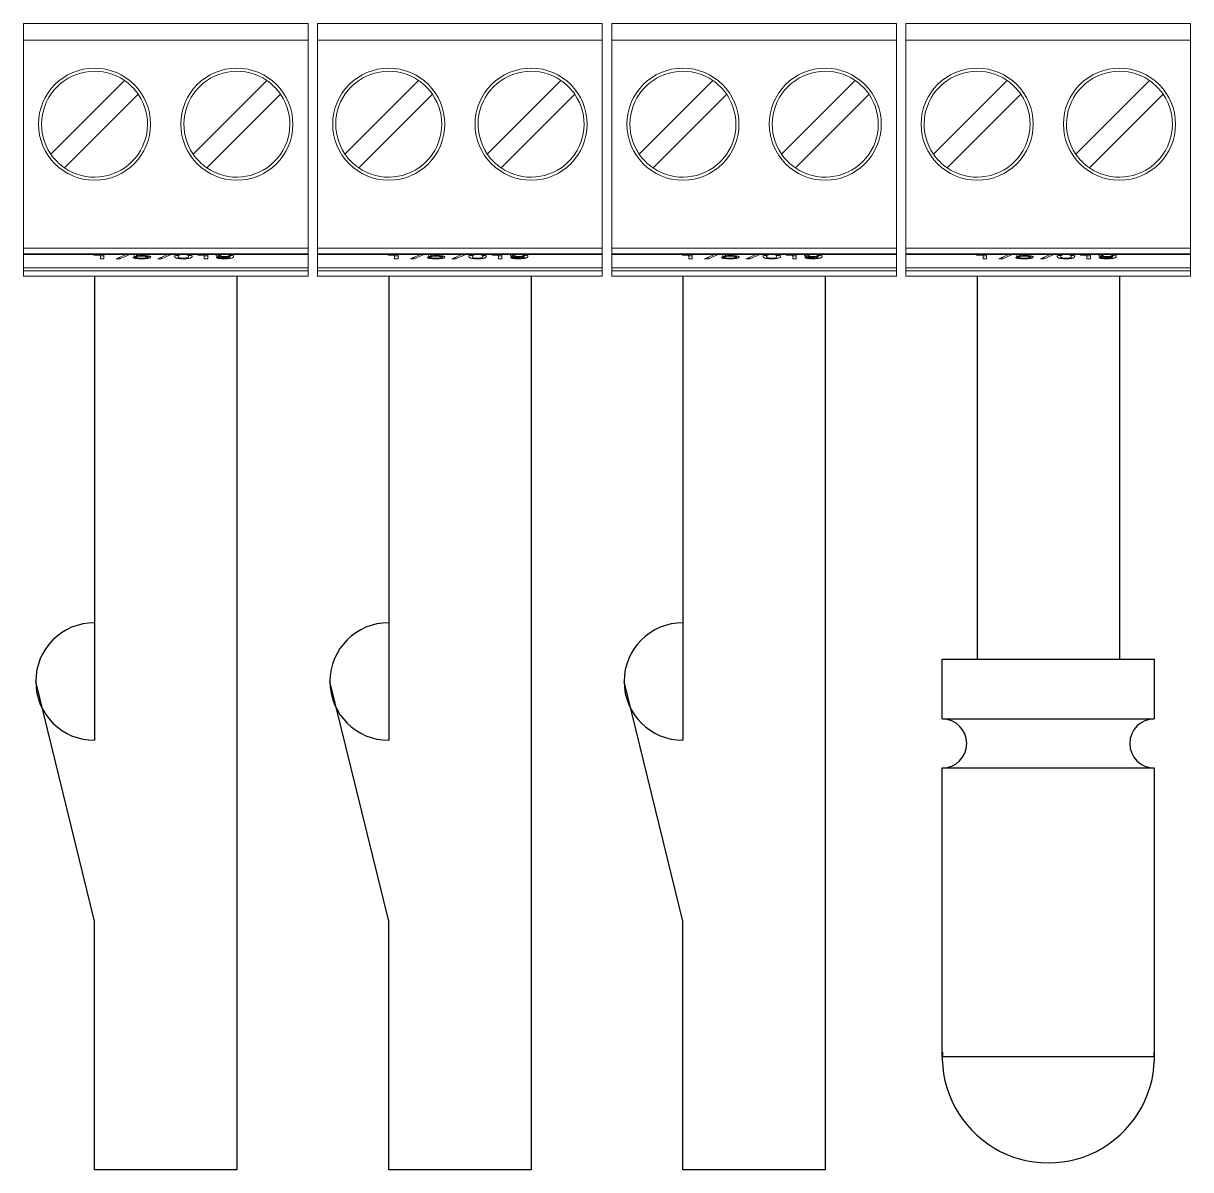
# Model space of a CAD drawing. Header units: millimetres. Extents: x -118 to 1430, y 370 to 641.
# Drawn here: x -2.14 to 39.52, y 422.08 to 463 of the extents above; entities that cross this region are included whole.
import ezdxf

# ---------------------------------------------------------------- set-up
doc = ezdxf.new("R2010")
doc.units = ezdxf.units.MM
doc.layers.add('TANGENT EDGES', color=7, linetype='Continuous', lineweight=0)
doc.layers.add('VISIBLE', color=7, linetype='Continuous', lineweight=0)

msp = doc.modelspace()

# ---------------------------------------------------------------- linework, layer by layer
for p, q in [((0.399, 453.97), (0.399, 437.406)), ((5.479, 453.97), (5.479, 422.078)), ((10.899, 453.97), (10.899, 437.406)), ((15.979, 453.97), (15.979, 422.078)), ((21.399, 453.97), (21.399, 437.406)), ((26.479, 453.97), (26.479, 422.078)), ((31.899, 453.97), (31.899, 440.305)), ((36.979, 453.97), (36.979, 440.305)), ((30.656, 438.167), (30.656, 440.305)), ((30.656, 440.305), (38.221, 440.305)), ((38.221, 440.305), (38.221, 438.167)), ((0.399, 430.951), (-1.7, 439.505)), ((10.899, 430.951), (8.8, 439.505)), ((21.399, 430.951), (19.3, 439.505)), ((30.656, 438.167), (38.221, 438.167)), ((30.656, 426.106), (30.656, 436.418)), ((30.656, 436.418), (38.221, 436.418)), ((38.221, 436.418), (38.221, 426.106)), ((0.399, 422.078), (0.399, 430.951)), ((10.899, 422.078), (10.899, 430.951)), ((21.399, 422.078), (21.399, 430.951)), ((38.221, 426.106), (30.656, 426.106)), ((5.479, 422.078), (0.399, 422.078)), ((15.979, 422.078), (10.899, 422.078)), ((26.479, 422.078), (21.399, 422.078))]:
    msp.add_line(p, q)
for centre, radius, start, end in [((0.399, 439.505), 2.099, 90, 270), ((10.899, 439.505), 2.099, 90, 270), ((21.399, 439.505), 2.099, 90, 270), ((30.656, 437.292), 0.874, 270, 90), ((38.221, 437.292), 0.874, 90, 270), ((34.439, 426.106), 3.786, 177.4562, 2.5438)]:
    msp.add_arc(centre, radius, start, end)
at = {"layer": 'TANGENT EDGES'}
for p, q in [((8.019, 462.4), (-2.141, 462.4)), ((18.519, 462.4), (8.359, 462.4)), ((29.019, 462.4), (18.859, 462.4)), ((39.519, 462.4), (29.359, 462.4)), ((-2.141, 454.974), (8.019, 454.974)), ((8.359, 454.974), (18.519, 454.974)), ((18.859, 454.974), (29.019, 454.974)), ((29.359, 454.974), (39.519, 454.974)), ((8.019, 454.774), (-2.141, 454.774)), ((1.871, 454.608), (1.871, 454.643)), ((2.075, 454.691), (2.075, 454.709)), ((2.078, 454.596), (2.078, 454.613)), ((2.221, 454.681), (2.221, 454.705)), ((2.315, 454.613), (2.315, 454.695)), ((3.433, 454.736), (3.433, 454.75)), ((3.57, 454.596), (3.57, 454.613)), ((3.707, 454.736), (3.707, 454.75)), ((4.821, 454.673), (4.821, 454.75)), ((4.845, 454.607), (4.845, 454.637)), ((4.913, 454.74), (4.913, 454.75)), ((5.022, 454.657), (5.022, 454.674)), ((5.026, 454.596), (5.026, 454.613)), ((5.184, 454.736), (5.184, 454.75)), ((18.519, 454.774), (8.359, 454.774)), ((12.371, 454.608), (12.371, 454.643)), ((12.575, 454.691), (12.575, 454.709)), ((12.578, 454.596), (12.578, 454.613)), ((12.721, 454.681), (12.721, 454.705)), ((12.815, 454.613), (12.815, 454.695)), ((13.933, 454.736), (13.933, 454.75)), ((14.07, 454.596), (14.07, 454.613)), ((14.207, 454.736), (14.207, 454.75)), ((15.321, 454.673), (15.321, 454.75)), ((15.345, 454.607), (15.345, 454.637)), ((15.413, 454.74), (15.413, 454.75)), ((15.522, 454.657), (15.522, 454.674)), ((15.526, 454.596), (15.526, 454.613)), ((15.684, 454.736), (15.684, 454.75)), ((29.019, 454.774), (18.859, 454.774)), ((22.871, 454.608), (22.871, 454.643)), ((23.075, 454.691), (23.075, 454.709)), ((23.078, 454.596), (23.078, 454.613)), ((23.221, 454.681), (23.221, 454.705)), ((23.315, 454.613), (23.315, 454.695)), ((24.433, 454.736), (24.433, 454.75)), ((24.57, 454.596), (24.57, 454.613)), ((24.707, 454.736), (24.707, 454.75)), ((25.821, 454.673), (25.821, 454.75)), ((25.845, 454.607), (25.845, 454.637)), ((25.913, 454.74), (25.913, 454.75)), ((26.022, 454.657), (26.022, 454.674)), ((26.026, 454.596), (26.026, 454.613)), ((26.184, 454.736), (26.184, 454.75)), ((39.519, 454.774), (29.359, 454.774)), ((33.371, 454.608), (33.371, 454.643)), ((33.575, 454.691), (33.575, 454.709)), ((33.578, 454.596), (33.578, 454.613)), ((33.721, 454.681), (33.721, 454.705)), ((33.815, 454.613), (33.815, 454.695)), ((34.933, 454.736), (34.933, 454.75)), ((35.07, 454.596), (35.07, 454.613)), ((35.207, 454.736), (35.207, 454.75)), ((36.321, 454.673), (36.321, 454.75)), ((36.345, 454.607), (36.345, 454.637)), ((36.413, 454.74), (36.413, 454.75)), ((36.522, 454.657), (36.522, 454.674)), ((36.526, 454.596), (36.526, 454.613)), ((36.684, 454.736), (36.684, 454.75)), ((8.019, 454.17), (-2.141, 454.17)), ((18.519, 454.17), (8.359, 454.17)), ((29.019, 454.17), (18.859, 454.17)), ((39.519, 454.17), (29.359, 454.17))]:
    msp.add_line(p, q, dxfattribs=at)
at = {"layer": 'VISIBLE'}
for p, q in [((-2.141, 463), (8.019, 463)), ((-2.141, 463), (-2.141, 462.4)), ((8.019, 463), (8.019, 462.4)), ((8.359, 463), (18.519, 463)), ((8.359, 463), (8.359, 462.4)), ((18.519, 463), (18.519, 462.4)), ((18.859, 463), (29.019, 463)), ((18.859, 463), (18.859, 462.4)), ((29.019, 463), (29.019, 462.4)), ((29.359, 463), (39.519, 463)), ((29.359, 463), (29.359, 462.4)), ((39.519, 463), (39.519, 462.4)), ((-2.141, 454.974), (-2.141, 462.4)), ((8.019, 454.974), (8.019, 462.4)), ((8.359, 454.974), (8.359, 462.4)), ((18.519, 454.974), (18.519, 462.4)), ((18.859, 454.974), (18.859, 462.4)), ((29.019, 454.974), (29.019, 462.4)), ((29.359, 454.974), (29.359, 462.4)), ((39.519, 454.974), (39.519, 462.4)), ((-1.163, 458.333), (1.466, 460.962)), ((6.546, 460.962), (3.917, 458.333)), ((9.337, 458.333), (11.966, 460.962)), ((17.046, 460.962), (14.417, 458.333)), ((19.837, 458.333), (22.466, 460.962)), ((27.546, 460.962), (24.917, 458.333)), ((30.337, 458.333), (32.966, 460.962)), ((38.046, 460.962), (35.417, 458.333)), ((1.961, 460.467), (-0.668, 457.838)), ((4.412, 457.838), (7.041, 460.467)), ((12.461, 460.467), (9.832, 457.838)), ((14.912, 457.838), (17.541, 460.467)), ((22.961, 460.467), (20.332, 457.838)), ((25.412, 457.838), (28.041, 460.467)), ((33.461, 460.467), (30.832, 457.838)), ((35.912, 457.838), (38.541, 460.467)), ((-2.141, 454.774), (-2.141, 454.974)), ((8.019, 454.774), (8.019, 454.974)), ((8.359, 454.774), (8.359, 454.974)), ((18.519, 454.774), (18.519, 454.974)), ((18.859, 454.774), (18.859, 454.974)), ((29.019, 454.774), (29.019, 454.974)), ((29.359, 454.774), (29.359, 454.974)), ((39.519, 454.774), (39.519, 454.974)), ((-2.141, 454.774), (-2.141, 454.75)), ((-2.141, 454.75), (8.019, 454.75)), ((-2.141, 454.27), (-2.141, 454.75)), ((0.38, 454.721), (0.38, 454.738)), ((0.61, 454.729), (0.61, 454.75)), ((0.61, 454.599), (0.61, 454.729)), ((0.61, 454.698), (0.732, 454.698)), ((0.732, 454.599), (0.61, 454.599)), ((0.732, 454.75), (0.732, 454.599)), ((1.038, 454.745), (1.038, 454.75)), ((1.527, 454.745), (1.038, 454.745)), ((1.171, 454.599), (1.527, 454.745)), ((1.308, 454.599), (1.171, 454.599)), ((1.656, 454.75), (1.308, 454.599)), ((1.308, 454.599), (1.308, 454.655)), ((1.527, 454.745), (1.527, 454.75)), ((1.656, 454.75), (1.656, 454.75)), ((1.772, 454.643), (1.899, 454.643)), ((1.806, 454.677), (1.84, 454.75)), ((1.903, 454.677), (1.806, 454.677)), ((1.903, 454.677), (1.903, 454.75)), ((1.93, 454.699), (1.93, 454.75)), ((1.951, 454.745), (1.93, 454.699)), ((1.951, 454.745), (1.951, 454.75)), ((2.358, 454.745), (1.951, 454.745)), ((2.277, 454.653), (2.277, 454.7)), ((2.358, 454.75), (2.358, 454.745)), ((2.521, 454.745), (2.521, 454.75)), ((3.01, 454.745), (2.521, 454.745)), ((2.655, 454.599), (3.01, 454.745)), ((2.792, 454.599), (2.655, 454.599)), ((3.139, 454.75), (2.792, 454.599)), ((2.792, 454.599), (2.792, 454.655)), ((3.01, 454.745), (3.01, 454.75)), ((3.139, 454.75), (3.139, 454.75)), ((3.386, 454.682), (3.386, 454.75)), ((3.754, 454.682), (3.754, 454.75)), ((4.089, 454.721), (4.089, 454.738)), ((4.318, 454.729), (4.318, 454.75)), ((4.318, 454.599), (4.318, 454.729)), ((4.318, 454.698), (4.441, 454.698)), ((4.441, 454.599), (4.318, 454.599)), ((4.441, 454.75), (4.441, 454.599)), ((4.755, 454.637), (4.881, 454.637)), ((4.865, 454.712), (4.865, 454.75)), ((5.239, 454.675), (5.239, 454.692)), ((5.241, 454.692), (5.241, 454.75)), ((5.264, 454.75), (5.278, 454.747)), ((8.019, 454.774), (8.019, 454.75)), ((8.019, 454.27), (8.019, 454.75)), ((8.359, 454.774), (8.359, 454.75)), ((8.359, 454.75), (18.519, 454.75)), ((8.359, 454.27), (8.359, 454.75)), ((10.88, 454.721), (10.88, 454.738)), ((11.11, 454.729), (11.11, 454.75)), ((11.11, 454.599), (11.11, 454.729)), ((11.11, 454.698), (11.232, 454.698)), ((11.232, 454.599), (11.11, 454.599)), ((11.232, 454.75), (11.232, 454.599)), ((11.538, 454.745), (11.538, 454.75)), ((12.027, 454.745), (11.538, 454.745)), ((11.671, 454.599), (12.027, 454.745)), ((11.808, 454.599), (11.671, 454.599)), ((12.156, 454.75), (11.808, 454.599)), ((11.808, 454.599), (11.808, 454.655)), ((12.027, 454.745), (12.027, 454.75)), ((12.156, 454.75), (12.156, 454.75)), ((12.272, 454.643), (12.399, 454.643)), ((12.306, 454.677), (12.34, 454.75)), ((12.403, 454.677), (12.306, 454.677)), ((12.403, 454.677), (12.403, 454.75)), ((12.43, 454.699), (12.43, 454.75)), ((12.451, 454.745), (12.43, 454.699)), ((12.451, 454.745), (12.451, 454.75)), ((12.858, 454.745), (12.451, 454.745)), ((12.777, 454.653), (12.777, 454.7)), ((12.858, 454.75), (12.858, 454.745)), ((13.021, 454.745), (13.021, 454.75)), ((13.51, 454.745), (13.021, 454.745)), ((13.155, 454.599), (13.51, 454.745)), ((13.292, 454.599), (13.155, 454.599)), ((13.639, 454.75), (13.292, 454.599)), ((13.292, 454.599), (13.292, 454.655)), ((13.51, 454.745), (13.51, 454.75)), ((13.639, 454.75), (13.639, 454.75)), ((13.886, 454.682), (13.886, 454.75)), ((14.254, 454.682), (14.254, 454.75)), ((14.589, 454.721), (14.589, 454.738)), ((14.818, 454.729), (14.818, 454.75)), ((14.818, 454.599), (14.818, 454.729)), ((14.818, 454.698), (14.941, 454.698)), ((14.941, 454.599), (14.818, 454.599)), ((14.941, 454.75), (14.941, 454.599)), ((15.255, 454.637), (15.381, 454.637)), ((15.365, 454.712), (15.365, 454.75)), ((15.739, 454.675), (15.739, 454.692)), ((15.741, 454.692), (15.741, 454.75)), ((15.764, 454.75), (15.778, 454.747)), ((18.519, 454.774), (18.519, 454.75)), ((18.519, 454.27), (18.519, 454.75)), ((18.859, 454.774), (18.859, 454.75)), ((18.859, 454.75), (29.019, 454.75)), ((18.859, 454.27), (18.859, 454.75)), ((21.38, 454.721), (21.38, 454.738)), ((21.61, 454.729), (21.61, 454.75)), ((21.61, 454.599), (21.61, 454.729)), ((21.61, 454.698), (21.732, 454.698)), ((21.732, 454.599), (21.61, 454.599)), ((21.732, 454.75), (21.732, 454.599)), ((22.038, 454.745), (22.038, 454.75)), ((22.527, 454.745), (22.038, 454.745)), ((22.171, 454.599), (22.527, 454.745)), ((22.308, 454.599), (22.171, 454.599)), ((22.656, 454.75), (22.308, 454.599)), ((22.308, 454.599), (22.308, 454.655)), ((22.527, 454.745), (22.527, 454.75)), ((22.656, 454.75), (22.656, 454.75)), ((22.772, 454.643), (22.899, 454.643)), ((22.806, 454.677), (22.84, 454.75)), ((22.903, 454.677), (22.806, 454.677)), ((22.903, 454.677), (22.903, 454.75)), ((22.93, 454.699), (22.93, 454.75)), ((22.951, 454.745), (22.93, 454.699)), ((22.951, 454.745), (22.951, 454.75)), ((23.358, 454.745), (22.951, 454.745)), ((23.277, 454.653), (23.277, 454.7)), ((23.358, 454.75), (23.358, 454.745)), ((23.521, 454.745), (23.521, 454.75)), ((24.01, 454.745), (23.521, 454.745)), ((23.655, 454.599), (24.01, 454.745)), ((23.792, 454.599), (23.655, 454.599)), ((24.139, 454.75), (23.792, 454.599)), ((23.792, 454.599), (23.792, 454.655)), ((24.01, 454.745), (24.01, 454.75)), ((24.139, 454.75), (24.139, 454.75)), ((24.386, 454.682), (24.386, 454.75)), ((24.754, 454.682), (24.754, 454.75)), ((25.089, 454.721), (25.089, 454.738)), ((25.318, 454.729), (25.318, 454.75)), ((25.318, 454.599), (25.318, 454.729)), ((25.318, 454.698), (25.441, 454.698)), ((25.441, 454.599), (25.318, 454.599)), ((25.441, 454.75), (25.441, 454.599)), ((25.755, 454.637), (25.881, 454.637)), ((25.865, 454.712), (25.865, 454.75)), ((26.239, 454.675), (26.239, 454.692)), ((26.241, 454.692), (26.241, 454.75)), ((26.264, 454.75), (26.278, 454.747)), ((29.019, 454.774), (29.019, 454.75)), ((29.019, 454.27), (29.019, 454.75)), ((29.359, 454.774), (29.359, 454.75)), ((29.359, 454.75), (39.519, 454.75)), ((29.359, 454.27), (29.359, 454.75)), ((31.88, 454.721), (31.88, 454.738)), ((32.11, 454.729), (32.11, 454.75)), ((32.11, 454.599), (32.11, 454.729)), ((32.11, 454.698), (32.232, 454.698)), ((32.232, 454.599), (32.11, 454.599)), ((32.232, 454.75), (32.232, 454.599)), ((32.538, 454.745), (32.538, 454.75)), ((33.027, 454.745), (32.538, 454.745)), ((32.671, 454.599), (33.027, 454.745)), ((32.808, 454.599), (32.671, 454.599)), ((33.156, 454.75), (32.808, 454.599)), ((32.808, 454.599), (32.808, 454.655)), ((33.027, 454.745), (33.027, 454.75)), ((33.156, 454.75), (33.156, 454.75)), ((33.272, 454.643), (33.399, 454.643)), ((33.306, 454.677), (33.34, 454.75)), ((33.403, 454.677), (33.306, 454.677)), ((33.403, 454.677), (33.403, 454.75)), ((33.43, 454.699), (33.43, 454.75)), ((33.451, 454.745), (33.43, 454.699)), ((33.451, 454.745), (33.451, 454.75)), ((33.858, 454.745), (33.451, 454.745)), ((33.777, 454.653), (33.777, 454.7)), ((33.858, 454.75), (33.858, 454.745)), ((34.021, 454.745), (34.021, 454.75)), ((34.51, 454.745), (34.021, 454.745)), ((34.155, 454.599), (34.51, 454.745)), ((34.292, 454.599), (34.155, 454.599)), ((34.639, 454.75), (34.292, 454.599)), ((34.292, 454.599), (34.292, 454.655)), ((34.51, 454.745), (34.51, 454.75)), ((34.639, 454.75), (34.639, 454.75)), ((34.886, 454.682), (34.886, 454.75)), ((35.254, 454.682), (35.254, 454.75)), ((35.589, 454.721), (35.589, 454.738)), ((35.818, 454.729), (35.818, 454.75)), ((35.818, 454.599), (35.818, 454.729)), ((35.818, 454.698), (35.941, 454.698)), ((35.941, 454.599), (35.818, 454.599)), ((35.941, 454.75), (35.941, 454.599)), ((36.255, 454.637), (36.381, 454.637)), ((36.365, 454.712), (36.365, 454.75)), ((36.739, 454.675), (36.739, 454.692)), ((36.741, 454.692), (36.741, 454.75)), ((36.764, 454.75), (36.778, 454.747)), ((39.519, 454.774), (39.519, 454.75)), ((39.519, 454.27), (39.519, 454.75)), ((-2.141, 454.27), (-2.141, 454.17)), ((8.019, 454.27), (-2.141, 454.27)), ((-2.141, 454.17), (-2.141, 453.97)), ((8.019, 454.27), (8.019, 454.17)), ((8.019, 454.17), (8.019, 453.97)), ((8.359, 454.27), (8.359, 454.17)), ((18.519, 454.27), (8.359, 454.27)), ((8.359, 454.17), (8.359, 453.97)), ((18.519, 454.27), (18.519, 454.17)), ((18.519, 454.17), (18.519, 453.97)), ((18.859, 454.27), (18.859, 454.17)), ((29.019, 454.27), (18.859, 454.27)), ((18.859, 454.17), (18.859, 453.97)), ((29.019, 454.27), (29.019, 454.17)), ((29.019, 454.17), (29.019, 453.97)), ((29.359, 454.27), (29.359, 454.17)), ((39.519, 454.27), (29.359, 454.27)), ((29.359, 454.17), (29.359, 453.97)), ((39.519, 454.27), (39.519, 454.17)), ((39.519, 454.17), (39.519, 453.97)), ((8.019, 453.97), (-2.141, 453.97)), ((18.519, 453.97), (8.359, 453.97)), ((29.019, 453.97), (18.859, 453.97)), ((39.519, 453.97), (29.359, 453.97))]:
    msp.add_line(p, q, dxfattribs=at)
for centre, radius, start, end in [((0.399, 459.4), 2, 90, 270), ((0.399, 459.4), 1.891, 55.6635, 135), ((0.399, 459.4), 2, 270, 90), ((5.479, 459.4), 2, 90, 270), ((5.479, 459.4), 1.891, 55.6635, 135), ((5.479, 459.4), 2, 270, 90), ((10.899, 459.4), 2, 90, 270), ((10.899, 459.4), 1.891, 55.6635, 135), ((10.899, 459.4), 2, 270, 90), ((15.979, 459.4), 2, 90, 270), ((15.979, 459.4), 1.891, 55.6635, 135), ((15.979, 459.4), 2, 270, 90), ((21.399, 459.4), 2, 90, 270), ((21.399, 459.4), 1.891, 55.6635, 135), ((21.399, 459.4), 2, 270, 90), ((26.479, 459.4), 2, 90, 270), ((26.479, 459.4), 1.891, 55.6635, 135), ((26.479, 459.4), 2, 270, 90), ((31.899, 459.4), 2, 90, 270), ((31.899, 459.4), 1.891, 55.6635, 135), ((31.899, 459.4), 2, 270, 90), ((36.979, 459.4), 2, 90, 270), ((36.979, 459.4), 1.891, 55.6635, 135), ((36.979, 459.4), 2, 270, 90), ((0.399, 459.4), 1.891, 34.3365, 55.6635), ((5.479, 459.4), 1.891, 34.3365, 55.6635), ((10.899, 459.4), 1.891, 34.3365, 55.6635), ((15.979, 459.4), 1.891, 34.3365, 55.6635), ((21.399, 459.4), 1.891, 34.3365, 55.6635), ((26.479, 459.4), 1.891, 34.3365, 55.6635), ((31.899, 459.4), 1.891, 34.3365, 55.6635), ((36.979, 459.4), 1.891, 34.3365, 55.6635), ((0.399, 459.4), 1.891, 135, 214.3365), ((0.399, 459.4), 1.891, 315, 34.3365), ((5.479, 459.4), 1.891, 135, 214.3365), ((5.479, 459.4), 1.891, 315, 34.3365), ((10.899, 459.4), 1.891, 135, 214.3365), ((10.899, 459.4), 1.891, 315, 34.3365), ((15.979, 459.4), 1.891, 135, 214.3365), ((15.979, 459.4), 1.891, 315, 34.3365), ((21.399, 459.4), 1.891, 135, 214.3365), ((21.399, 459.4), 1.891, 315, 34.3365), ((26.479, 459.4), 1.891, 135, 214.3365), ((26.479, 459.4), 1.891, 315, 34.3365), ((31.899, 459.4), 1.891, 135, 214.3365), ((31.899, 459.4), 1.891, 315, 34.3365), ((36.979, 459.4), 1.891, 135, 214.3365), ((36.979, 459.4), 1.891, 315, 34.3365), ((0.399, 459.4), 1.891, 214.3365, 235.6635), ((5.479, 459.4), 1.891, 214.3365, 235.6635), ((10.899, 459.4), 1.891, 214.3365, 235.6635), ((15.979, 459.4), 1.891, 214.3365, 235.6635), ((21.399, 459.4), 1.891, 214.3365, 235.6635), ((26.479, 459.4), 1.891, 214.3365, 235.6635), ((31.899, 459.4), 1.891, 214.3365, 235.6635), ((36.979, 459.4), 1.891, 214.3365, 235.6635), ((0.399, 459.4), 1.891, 235.6635, 315), ((5.479, 459.4), 1.891, 235.6635, 315), ((10.899, 459.4), 1.891, 235.6635, 315), ((15.979, 459.4), 1.891, 235.6635, 315), ((21.399, 459.4), 1.891, 235.6635, 315), ((26.479, 459.4), 1.891, 235.6635, 315), ((31.899, 459.4), 1.891, 235.6635, 315), ((36.979, 459.4), 1.891, 235.6635, 315)]:
    msp.add_arc(centre, radius, start, end, dxfattribs=at)
for points in [[(0.38, 454.738), (0.525, 454.738), (0.59, 454.75)], [(0.61, 454.729), (0.535, 454.721), (0.38, 454.721)], [(1.871, 454.608), (1.785, 454.62), (1.772, 454.643)], [(2.078, 454.596), (1.957, 454.596), (1.871, 454.608)], [(1.899, 454.643), (1.909, 454.628), (1.959, 454.62)], [(2.075, 454.691), (1.973, 454.691), (1.903, 454.677)], [(1.93, 454.699), (2.001, 454.709), (2.108, 454.709)], [(1.959, 454.62), (2.009, 454.613), (2.078, 454.613)], [(2.221, 454.681), (2.165, 454.691), (2.075, 454.691)], [(2.078, 454.613), (2.167, 454.613), (2.222, 454.625)], [(2.315, 454.613), (2.226, 454.596), (2.078, 454.596)], [(2.108, 454.709), (2.227, 454.709), (2.315, 454.694)], [(2.277, 454.653), (2.277, 454.671), (2.221, 454.681)], [(2.222, 454.625), (2.277, 454.636), (2.277, 454.653)], [(2.315, 454.694), (2.404, 454.68), (2.404, 454.655)], [(2.404, 454.655), (2.404, 454.63), (2.315, 454.613)], [(3.259, 454.682), (3.259, 454.729), (3.352, 454.75)], [(3.57, 454.596), (3.259, 454.596), (3.259, 454.682)], [(3.386, 454.706), (3.328, 454.715), (3.297, 454.731)], [(3.433, 454.736), (3.386, 454.72), (3.386, 454.682)], [(3.386, 454.682), (3.386, 454.643), (3.433, 454.628)], [(3.529, 454.75), (3.469, 454.747), (3.433, 454.736)], [(3.433, 454.628), (3.48, 454.613), (3.57, 454.613)], [(3.881, 454.682), (3.881, 454.596), (3.57, 454.596)], [(3.57, 454.613), (3.66, 454.613), (3.707, 454.628)], [(3.707, 454.736), (3.671, 454.747), (3.61, 454.75)], [(3.754, 454.682), (3.754, 454.72), (3.707, 454.736)], [(3.707, 454.628), (3.754, 454.643), (3.754, 454.682)], [(3.843, 454.731), (3.811, 454.715), (3.754, 454.706)], [(3.787, 454.75), (3.881, 454.729), (3.881, 454.682)], [(4.089, 454.738), (4.233, 454.738), (4.299, 454.75)], [(4.318, 454.729), (4.244, 454.721), (4.089, 454.721)], [(4.739, 454.711), (4.739, 454.734), (4.815, 454.75)], [(4.821, 454.673), (4.739, 454.688), (4.739, 454.711)], [(4.845, 454.607), (4.77, 454.617), (4.755, 454.637)], [(5.022, 454.657), (4.903, 454.657), (4.821, 454.673)], [(5.026, 454.596), (4.919, 454.596), (4.845, 454.607)], [(4.913, 454.74), (4.865, 454.729), (4.865, 454.712)], [(4.865, 454.712), (4.865, 454.695), (4.914, 454.685)], [(4.881, 454.637), (4.897, 454.613), (5.033, 454.613)], [(4.998, 454.75), (4.947, 454.748), (4.913, 454.74)], [(4.914, 454.685), (4.962, 454.674), (5.044, 454.674)], [(5.239, 454.675), (5.145, 454.657), (5.022, 454.657)], [(5.364, 454.687), (5.364, 454.596), (5.026, 454.596)], [(5.033, 454.613), (5.121, 454.613), (5.175, 454.629)], [(5.044, 454.674), (5.145, 454.674), (5.241, 454.692)], [(5.184, 454.736), (5.143, 454.747), (5.081, 454.75)], [(5.175, 454.629), (5.229, 454.645), (5.239, 454.675)], [(5.241, 454.692), (5.239, 454.721), (5.184, 454.736)], [(5.322, 454.733), (5.292, 454.718), (5.241, 454.709)], [(5.278, 454.747), (5.364, 454.726), (5.364, 454.687)], [(10.88, 454.738), (11.025, 454.738), (11.09, 454.75)], [(11.11, 454.729), (11.035, 454.721), (10.88, 454.721)], [(12.371, 454.608), (12.285, 454.62), (12.272, 454.643)], [(12.578, 454.596), (12.457, 454.596), (12.371, 454.608)], [(12.399, 454.643), (12.409, 454.628), (12.459, 454.62)], [(12.575, 454.691), (12.473, 454.691), (12.403, 454.677)], [(12.43, 454.699), (12.501, 454.709), (12.608, 454.709)], [(12.459, 454.62), (12.509, 454.613), (12.578, 454.613)], [(12.721, 454.681), (12.665, 454.691), (12.575, 454.691)], [(12.578, 454.613), (12.667, 454.613), (12.722, 454.625)], [(12.815, 454.613), (12.726, 454.596), (12.578, 454.596)], [(12.608, 454.709), (12.727, 454.709), (12.815, 454.694)], [(12.777, 454.653), (12.777, 454.671), (12.721, 454.681)], [(12.722, 454.625), (12.777, 454.636), (12.777, 454.653)], [(12.815, 454.694), (12.904, 454.68), (12.904, 454.655)], [(12.904, 454.655), (12.904, 454.63), (12.815, 454.613)], [(13.759, 454.682), (13.759, 454.729), (13.852, 454.75)], [(14.07, 454.596), (13.759, 454.596), (13.759, 454.682)], [(13.886, 454.706), (13.828, 454.715), (13.797, 454.731)], [(13.933, 454.736), (13.886, 454.72), (13.886, 454.682)], [(13.886, 454.682), (13.886, 454.643), (13.933, 454.628)], [(14.029, 454.75), (13.969, 454.747), (13.933, 454.736)], [(13.933, 454.628), (13.98, 454.613), (14.07, 454.613)], [(14.381, 454.682), (14.381, 454.596), (14.07, 454.596)], [(14.07, 454.613), (14.16, 454.613), (14.207, 454.628)], [(14.207, 454.736), (14.171, 454.747), (14.11, 454.75)], [(14.254, 454.682), (14.254, 454.72), (14.207, 454.736)], [(14.207, 454.628), (14.254, 454.643), (14.254, 454.682)], [(14.343, 454.731), (14.311, 454.715), (14.254, 454.706)], [(14.287, 454.75), (14.381, 454.729), (14.381, 454.682)], [(14.589, 454.738), (14.733, 454.738), (14.799, 454.75)], [(14.818, 454.729), (14.744, 454.721), (14.589, 454.721)], [(15.239, 454.711), (15.239, 454.734), (15.315, 454.75)], [(15.321, 454.673), (15.239, 454.688), (15.239, 454.711)], [(15.345, 454.607), (15.27, 454.617), (15.255, 454.637)], [(15.522, 454.657), (15.403, 454.657), (15.321, 454.673)], [(15.526, 454.596), (15.419, 454.596), (15.345, 454.607)], [(15.413, 454.74), (15.365, 454.729), (15.365, 454.712)], [(15.365, 454.712), (15.365, 454.695), (15.414, 454.685)], [(15.381, 454.637), (15.397, 454.613), (15.533, 454.613)], [(15.498, 454.75), (15.447, 454.748), (15.413, 454.74)], [(15.414, 454.685), (15.462, 454.674), (15.544, 454.674)], [(15.739, 454.675), (15.645, 454.657), (15.522, 454.657)], [(15.864, 454.687), (15.864, 454.596), (15.526, 454.596)], [(15.533, 454.613), (15.621, 454.613), (15.675, 454.629)], [(15.544, 454.674), (15.645, 454.674), (15.741, 454.692)], [(15.684, 454.736), (15.643, 454.747), (15.581, 454.75)], [(15.675, 454.629), (15.729, 454.645), (15.739, 454.675)], [(15.741, 454.692), (15.739, 454.721), (15.684, 454.736)], [(15.822, 454.733), (15.792, 454.718), (15.741, 454.709)], [(15.778, 454.747), (15.864, 454.726), (15.864, 454.687)], [(21.38, 454.738), (21.525, 454.738), (21.59, 454.75)], [(21.61, 454.729), (21.535, 454.721), (21.38, 454.721)], [(22.871, 454.608), (22.785, 454.62), (22.772, 454.643)], [(23.078, 454.596), (22.957, 454.596), (22.871, 454.608)], [(22.899, 454.643), (22.909, 454.628), (22.959, 454.62)], [(23.075, 454.691), (22.973, 454.691), (22.903, 454.677)], [(22.93, 454.699), (23.001, 454.709), (23.108, 454.709)], [(22.959, 454.62), (23.009, 454.613), (23.078, 454.613)], [(23.221, 454.681), (23.165, 454.691), (23.075, 454.691)], [(23.078, 454.613), (23.167, 454.613), (23.222, 454.625)], [(23.315, 454.613), (23.226, 454.596), (23.078, 454.596)], [(23.108, 454.709), (23.227, 454.709), (23.315, 454.694)], [(23.277, 454.653), (23.277, 454.671), (23.221, 454.681)], [(23.222, 454.625), (23.277, 454.636), (23.277, 454.653)], [(23.315, 454.694), (23.404, 454.68), (23.404, 454.655)], [(23.404, 454.655), (23.404, 454.63), (23.315, 454.613)], [(24.259, 454.682), (24.259, 454.729), (24.352, 454.75)], [(24.57, 454.596), (24.259, 454.596), (24.259, 454.682)], [(24.386, 454.706), (24.328, 454.715), (24.297, 454.731)], [(24.433, 454.736), (24.386, 454.72), (24.386, 454.682)], [(24.386, 454.682), (24.386, 454.643), (24.433, 454.628)], [(24.529, 454.75), (24.469, 454.747), (24.433, 454.736)], [(24.433, 454.628), (24.48, 454.613), (24.57, 454.613)], [(24.881, 454.682), (24.881, 454.596), (24.57, 454.596)], [(24.57, 454.613), (24.66, 454.613), (24.707, 454.628)], [(24.707, 454.736), (24.671, 454.747), (24.61, 454.75)], [(24.754, 454.682), (24.754, 454.72), (24.707, 454.736)], [(24.707, 454.628), (24.754, 454.643), (24.754, 454.682)], [(24.843, 454.731), (24.811, 454.715), (24.754, 454.706)], [(24.787, 454.75), (24.881, 454.729), (24.881, 454.682)], [(25.089, 454.738), (25.233, 454.738), (25.299, 454.75)], [(25.318, 454.729), (25.244, 454.721), (25.089, 454.721)], [(25.739, 454.711), (25.739, 454.734), (25.815, 454.75)], [(25.821, 454.673), (25.739, 454.688), (25.739, 454.711)], [(25.845, 454.607), (25.77, 454.617), (25.755, 454.637)], [(26.022, 454.657), (25.903, 454.657), (25.821, 454.673)], [(26.026, 454.596), (25.919, 454.596), (25.845, 454.607)], [(25.913, 454.74), (25.865, 454.729), (25.865, 454.712)], [(25.865, 454.712), (25.865, 454.695), (25.914, 454.685)], [(25.881, 454.637), (25.897, 454.613), (26.033, 454.613)], [(25.998, 454.75), (25.947, 454.748), (25.913, 454.74)], [(25.914, 454.685), (25.962, 454.674), (26.044, 454.674)], [(26.239, 454.675), (26.145, 454.657), (26.022, 454.657)], [(26.364, 454.687), (26.364, 454.596), (26.026, 454.596)], [(26.033, 454.613), (26.121, 454.613), (26.175, 454.629)], [(26.044, 454.674), (26.145, 454.674), (26.241, 454.692)], [(26.184, 454.736), (26.143, 454.747), (26.081, 454.75)], [(26.175, 454.629), (26.229, 454.645), (26.239, 454.675)], [(26.241, 454.692), (26.239, 454.721), (26.184, 454.736)], [(26.322, 454.733), (26.292, 454.718), (26.241, 454.709)], [(26.278, 454.747), (26.364, 454.726), (26.364, 454.687)], [(31.88, 454.738), (32.025, 454.738), (32.09, 454.75)], [(32.11, 454.729), (32.035, 454.721), (31.88, 454.721)], [(33.371, 454.608), (33.285, 454.62), (33.272, 454.643)], [(33.578, 454.596), (33.457, 454.596), (33.371, 454.608)], [(33.399, 454.643), (33.409, 454.628), (33.459, 454.62)], [(33.575, 454.691), (33.473, 454.691), (33.403, 454.677)], [(33.43, 454.699), (33.501, 454.709), (33.608, 454.709)], [(33.459, 454.62), (33.509, 454.613), (33.578, 454.613)], [(33.721, 454.681), (33.665, 454.691), (33.575, 454.691)], [(33.578, 454.613), (33.667, 454.613), (33.722, 454.625)], [(33.815, 454.613), (33.726, 454.596), (33.578, 454.596)], [(33.608, 454.709), (33.727, 454.709), (33.815, 454.694)], [(33.777, 454.653), (33.777, 454.671), (33.721, 454.681)], [(33.722, 454.625), (33.777, 454.636), (33.777, 454.653)], [(33.815, 454.694), (33.904, 454.68), (33.904, 454.655)], [(33.904, 454.655), (33.904, 454.63), (33.815, 454.613)], [(34.759, 454.682), (34.759, 454.729), (34.852, 454.75)], [(35.07, 454.596), (34.759, 454.596), (34.759, 454.682)], [(34.886, 454.706), (34.828, 454.715), (34.797, 454.731)], [(34.933, 454.736), (34.886, 454.72), (34.886, 454.682)], [(34.886, 454.682), (34.886, 454.643), (34.933, 454.628)], [(35.029, 454.75), (34.969, 454.747), (34.933, 454.736)], [(34.933, 454.628), (34.98, 454.613), (35.07, 454.613)], [(35.381, 454.682), (35.381, 454.596), (35.07, 454.596)], [(35.07, 454.613), (35.16, 454.613), (35.207, 454.628)], [(35.207, 454.736), (35.171, 454.747), (35.11, 454.75)], [(35.254, 454.682), (35.254, 454.72), (35.207, 454.736)], [(35.207, 454.628), (35.254, 454.643), (35.254, 454.682)], [(35.343, 454.731), (35.311, 454.715), (35.254, 454.706)], [(35.287, 454.75), (35.381, 454.729), (35.381, 454.682)], [(35.589, 454.738), (35.733, 454.738), (35.799, 454.75)], [(35.818, 454.729), (35.744, 454.721), (35.589, 454.721)], [(36.239, 454.711), (36.239, 454.734), (36.315, 454.75)], [(36.321, 454.673), (36.239, 454.688), (36.239, 454.711)], [(36.345, 454.607), (36.27, 454.617), (36.255, 454.637)], [(36.522, 454.657), (36.403, 454.657), (36.321, 454.673)], [(36.526, 454.596), (36.419, 454.596), (36.345, 454.607)], [(36.413, 454.74), (36.365, 454.729), (36.365, 454.712)], [(36.365, 454.712), (36.365, 454.695), (36.414, 454.685)], [(36.381, 454.637), (36.397, 454.613), (36.533, 454.613)], [(36.498, 454.75), (36.447, 454.748), (36.413, 454.74)], [(36.414, 454.685), (36.462, 454.674), (36.544, 454.674)], [(36.739, 454.675), (36.645, 454.657), (36.522, 454.657)], [(36.864, 454.687), (36.864, 454.596), (36.526, 454.596)], [(36.533, 454.613), (36.621, 454.613), (36.675, 454.629)], [(36.544, 454.674), (36.645, 454.674), (36.741, 454.692)], [(36.684, 454.736), (36.643, 454.747), (36.581, 454.75)], [(36.675, 454.629), (36.729, 454.645), (36.739, 454.675)], [(36.741, 454.692), (36.739, 454.721), (36.684, 454.736)], [(36.822, 454.733), (36.792, 454.718), (36.741, 454.709)], [(36.778, 454.747), (36.864, 454.726), (36.864, 454.687)]]:
    msp.add_open_spline(points, degree=2, dxfattribs=at)

doc.saveas('drawing.dxf')
